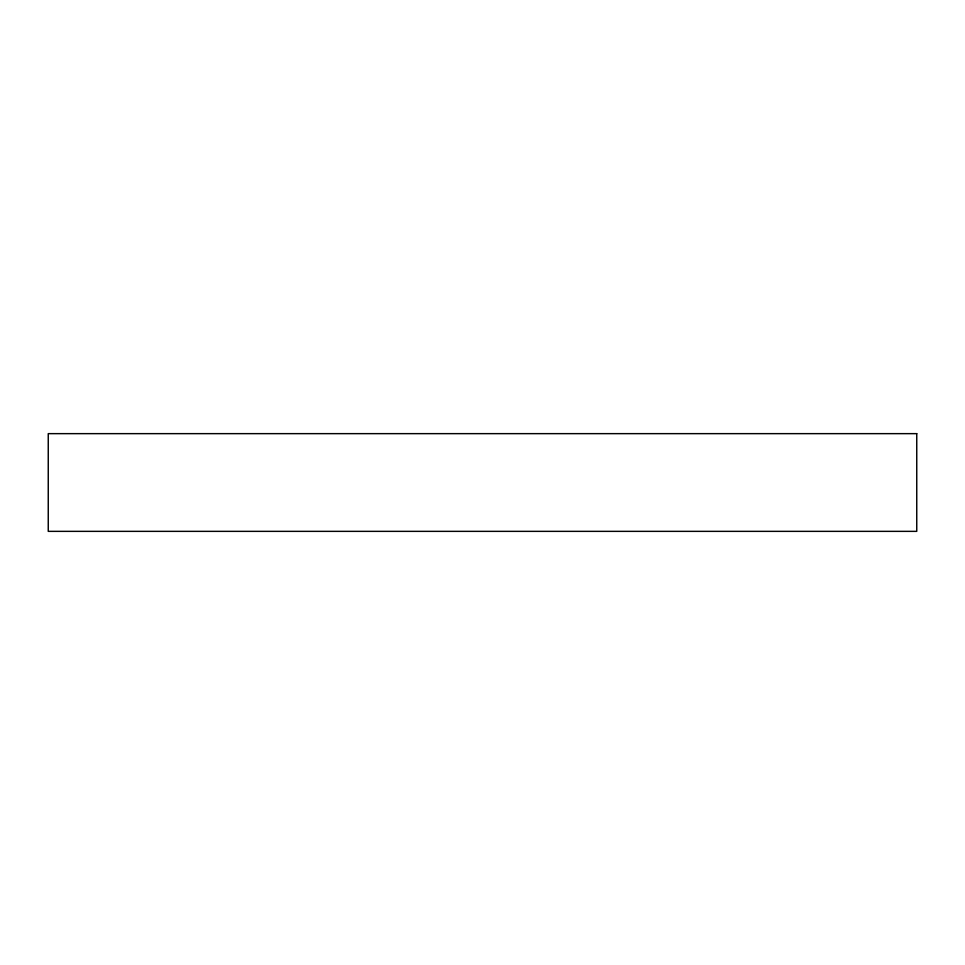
<?xml version="1.0" encoding="UTF-8"?>
<svg xmlns="http://www.w3.org/2000/svg" width="965" height="965" viewBox="0 0 965 965"><rect width="100%" height="100%" fill="white"/><g stroke="black" fill="none" stroke-linecap="round" stroke-linejoin="round"><path stroke-width="1.45" d="M916.75 433.647L48.25 433.647L48.25 531.353L916.75 531.353L916.75 433.647"/></g></svg>
